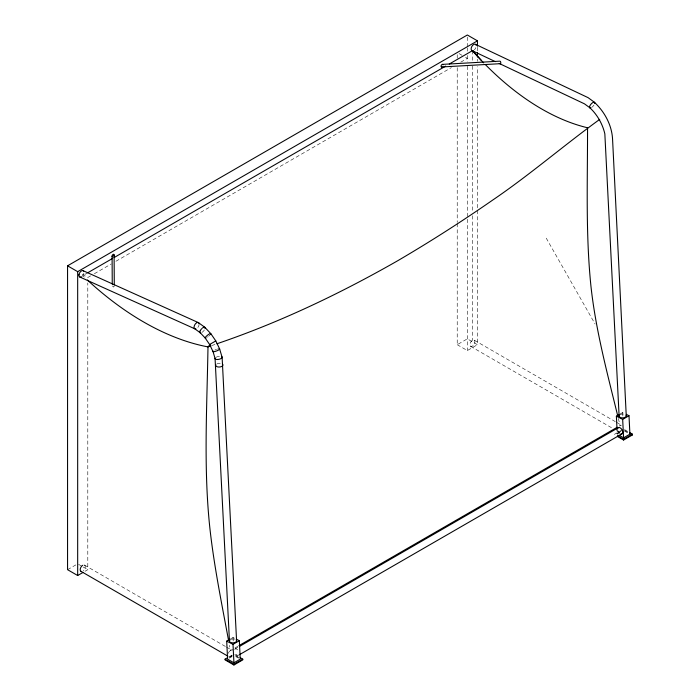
<?xml version="1.0" encoding="UTF-8"?>
<svg xmlns="http://www.w3.org/2000/svg" width="700" height="700" viewBox="0 0 700 700"><rect width="100%" height="100%" fill="white"/><g stroke="black" fill="none" stroke-linecap="round" stroke-linejoin="round"><path stroke-width="0.53" stroke-dasharray="3.5 2.62" d="M114.293 286.037L113.54 287.053L112.508 286.072M591.509 107.494L592.183 107.03A3.587 1.461 -48.4 0 0 594.029 105M87.789 272.738L82.74 275.651A260.207 156.415 57.9 0 0 84.263 277.104M90.606 275.879L87.797 277.506L81.358 273.787M94.36 273.717L111.23 263.979M115.911 261.275L451.412 67.576M460.784 62.16L467.346 58.371L464.581 56.779M67.559 569.678L75.836 564.9M457.222 223.51L457.222 344.706L467.346 338.861L477.461 344.706L477.461 66.675M85.032 571.27L87.797 569.678L87.797 282.914M457.222 344.706L467.346 350.551L477.461 344.706M231.227 638.531L233.03 637.49L235.734 638.864M619.99 414.085L622.694 412.519L624.496 413.438M237.991 646.205L230.422 650.571L229.451 645.304M235.043 648.97L237.877 647.334M229.495 656.6L232.155 655.069M622.702 429.581L614.731 434.184L614.731 434.919L622.702 430.316M229.495 657.326L232.155 655.795M229.407 658.114L232.111 656.548M619.972 432.618L617.26 434.184L617.102 431.007M211.977 345.494L214.979 344.453M459.06 53.594L463.662 56.245M474.189 340.156A3.579 2.065 -60 0 1 473.051 345.695A3.579 2.065 -60 0 1 469.963 343.901A3.579 2.065 -60 0 1 474.189 340.156L615.3 421.619M616.245 422.17L620.979 424.9M624.479 429.581L628.014 431.629M624.479 430.316L628.014 432.355M624.496 431.051L629.913 434.184M470.619 346.351L612.903 428.496M616.674 430.675L618.555 431.76M84.525 565.119L225.627 646.59M226.572 647.141L232.26 650.423M78.593 564.366L82.276 566.492M83.195 567.026L87.797 569.678M234.806 654.553L239.234 657.108M235.69 655.795L239.234 657.843M235.734 656.548L238.438 658.114M546.245 238.14L595.087 324.021M618.354 418.442L620.095 425.6M622.694 412.519L622.904 416.754M233.03 637.49L233.24 641.725M477.461 47.303L477.461 51.607M477.461 59.141L477.461 61.294M472.404 50.68L472.404 61.617M472.404 65.984L472.404 211.356M472.404 215.731L472.404 340.331M467.346 37.153L467.346 46.839M467.346 47.915L467.346 51.144M467.346 55.449L467.346 61.617M467.346 66.22L467.346 350.551M457.222 54.696L457.222 60.104M457.222 67.681L457.222 222.425M239.024 654.798A3.579 2.065 60 0 1 234.64 652.269M234.64 649.346A3.579 2.065 60 0 1 239.024 651.875M619.517 433.195A3.579 2.065 60 0 1 617.724 430.098M199.115 324.24A3.579 2.021 -59.5 0 1 196.56 328.615M204.356 329.971A3.587 1.461 -48.4 0 1 201.836 332.465M210.105 334.863A3.587 0.761 -38.8 0 1 208.871 336.053M208.154 336.639A3.587 0.761 -38.8 0 1 207.419 337.172M214.856 350.061A3.587 0.761 -21.2 0 1 216.554 349.352M217.411 349.081A3.587 0.761 -21.2 0 1 218.199 348.889M216.151 357.245A3.587 1.461 -11.6 0 1 220.404 356.317M216.86 363.983A3.57 1.855 -4.5 0 1 221.165 363.44M231.236 639.301A3.57 1.934 -2.8 0 1 235.541 639.459M620.165 414.662A3.57 1.934 -2.8 0 1 624.479 414.207M621.04 431.13A3.579 2.188 -63 0 1 617.837 430.797M619.439 426.081A3.579 2.188 -63 0 1 621.381 425.276M231.971 655.445A3.579 2.188 -63 0 1 229.434 656.906M228.305 653.345A3.579 2.188 -63 0 1 231.709 650.247M84 564.961A3.579 2.065 -60 0 1 85.243 567.149A3.579 2.065 -60 0 1 83.388 570.657M83.913 273.192A3.579 2.065 -60 0 1 82.127 276.299M475.86 47.609A3.579 2.065 -60 0 1 474.32 49.857"/><path stroke-width="1.05" d="M81.471 276.771A3.579 2.065 -60 0 1 78.942 275.31L78.995 274.671M78.978 275.004L79.03 274.505A3.579 2.065 -60 0 1 81.139 271.145A3.579 2.065 -60 0 1 83.659 271.127M200.218 330.785L199.964 331.467A3.587 1.461 -48.4 0 0 200.655 332.868M441.534 66.981L500.623 63.665L500.798 62.589L500.465 61.408L499.625 61.171L442.549 64.374M210.175 344.531L207.987 346.894C207.016 407.558 203.385 468.492 209.965 528.981C214.13 566.309 221.638 603.129 228.48 640.028M599.707 119.376C563.561 145.626 529.655 174.956 492.642 200.112C461.781 221.489 430.159 241.745 397.757 260.706C340.104 293.632 279.895 322.368 216.974 343.752M83.195 572.337L77.674 575.523L67.559 569.678L67.559 265.816L467.346 35L477.461 40.845L477.461 46.226M67.559 265.816L77.674 271.661L477.461 40.845M87.789 272.738L112.201 258.65M445.655 66.124L114.013 257.609M449.286 64.024L472.404 50.68L481.407 60.506A260.207 153.808 65.3 0 0 483.691 62.877M199.972 332.5L205.161 337.977L209.615 344.496L215.793 340.926L219.607 348.88L222.014 356.965M236.635 639.327L239.339 640.701L240.249 659.155L233.922 662.812L227.596 659.155L226.704 641.139L230.318 639.056M617.05 429.949L616.376 416.168L619.08 414.601M226.704 641.139L233.013 644.35L239.339 640.701M616.376 416.168L622.676 419.379L629.003 415.73L629.913 434.184L623.586 437.832L619.071 435.225M238.936 645.663L617.251 427.245M239.776 646.24L618.38 427.648M240.118 657.624L242.777 659.155L242.777 659.89L233.922 665L225.068 659.89L225.068 659.155L227.719 657.624M239.566 654.622L621.959 433.851M225.068 659.155L233.922 664.274L242.777 659.155M617.391 435.715L623.586 439.294L632.441 434.184L632.441 434.919L623.586 440.029L617.391 436.45M210.98 345.844L207.987 346.894A260.207 156.415 57.9 0 1 87.343 279.983M112.56 284.541L113.015 284.559M500.623 63.665L499.949 63.42M83.256 270.751L198.406 322.621L204.75 327.241M79.686 276.946L194.793 328.799L200.244 332.771M475.457 44.319L588.087 97.65L594.414 102.27M471.879 50.514L495.338 61.626M499.249 63.473L584.439 103.819L589.907 107.809M626.299 414.356L629.003 415.73M629.79 432.652L632.441 434.184M629.79 433.379L632.441 434.919M80.946 571.314L227.946 656.189M594.685 102.541C604.931 112.227 612.106 125.72 612.605 139.982L626.255 415.826M589.645 107.529C597.188 114.564 602.534 123.812 604.844 133.866L619.115 416.071M205.013 327.521L210.814 333.637L215.793 340.926M472.404 50.68L481.407 60.506M209.615 344.496L213.036 351.61L215.18 358.838M617.855 416.395C607.355 373.433 595.796 330.549 590.975 286.475C585.532 233.748 587.624 180.661 587.536 127.768A260.207 153.808 65.3 0 1 485.222 64.444M222.119 357.332L236.582 640.789M215.075 358.47L229.451 641.051M622.676 419.379L623.586 437.832M233.013 644.35L233.922 662.812M114.109 255.001L114.284 284.961M112.087 256.174L112.254 284.043M623.586 439.294L623.586 440.029M477.461 52.684L477.461 56.989M233.922 664.274L233.922 665M77.674 271.661L77.674 575.523M617.977 428.024A3.579 2.065 60 0 1 622.178 430.132A3.579 2.065 60 0 1 620.83 433.947M473.016 50.619A3.579 2.065 -60 0 1 471.879 46.384A3.579 2.065 -60 0 1 476.114 45.246M442.041 66.85A1.435 0.823 -60 0 1 441.035 66.36A1.435 0.823 -60 0 1 441.866 64.627A1.435 0.823 -60 0 1 443.021 64.811M112.385 256.83A1.435 0.823 -60 0 1 112.385 255.176A1.435 0.823 -60 0 1 113.82 254.354A1.435 0.823 -60 0 1 113.82 255.999M199.045 323.54A3.579 2.021 -59.5 0 0 196.639 322.814A3.579 2.021 -59.5 0 0 194.18 326.375L194.084 327.18A3.579 2.021 -59.5 0 0 195.912 328.895M202.475 328.02A3.587 1.461 -48.4 0 1 205.03 328.554M200.209 330.794A3.587 1.461 -48.4 0 1 201.793 328.632M210.516 334.346A3.587 0.761 -38.8 0 0 209.58 333.83A3.587 0.761 -38.8 0 0 205.87 336.752L205.459 337.269A3.587 0.761 -38.8 0 0 206.106 337.925M218.855 348.784A3.587 0.761 -21.2 0 1 218.829 349.86A3.587 0.761 -21.2 0 1 214.445 351.61L213.798 351.706A3.587 0.761 -21.2 0 1 213.159 351.146M221.673 356.659A3.587 1.461 -11.6 0 1 221.043 358.558A3.587 1.461 -11.6 0 1 216.79 359.485L216.072 359.363A3.587 1.461 -11.6 0 1 215.206 358.059M222.46 364.044A3.57 1.855 -4.5 0 1 221.891 366.328A3.57 1.855 -4.5 0 1 217.586 366.87L216.843 366.616A3.57 1.855 -4.5 0 1 215.933 364.866M236.11 639.844A3.57 1.934 -2.8 0 1 235.541 642.206A3.57 1.934 -2.8 0 1 231.236 642.661L230.493 642.381A3.57 1.934 -2.8 0 1 229.932 640.062M590.327 107.888A3.587 1.461 -48.4 0 1 590.004 105.578A3.587 1.461 -48.4 0 1 593.25 102.366A3.587 1.461 -48.4 0 1 594.702 103.574M626.133 415.328A3.57 1.934 -2.8 0 1 622.685 417.882A3.57 1.934 -2.8 0 1 619.238 415.572M81.471 571.48A3.579 2.065 -60 0 1 80.299 568.872A3.579 2.065 -60 0 1 82.74 565.303"/></g></svg>
